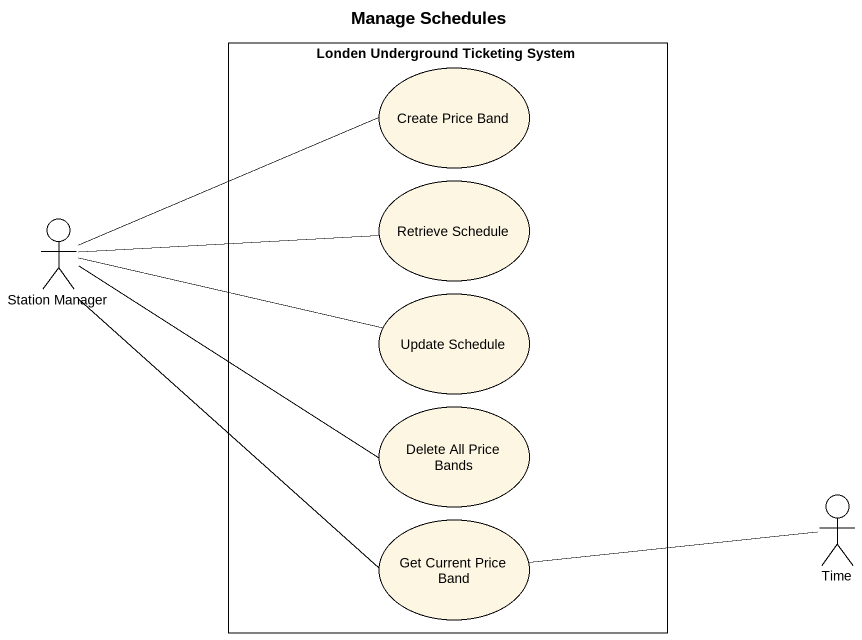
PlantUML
@startuml
title Manage Schedules
rectangle "Londen Underground Ticketing System" as Londen_Underground {
  usecase "Create Price Band" as Create_Price_Band
  usecase "Retrieve Schedule" as Retrieve_Schedule
  usecase "Update Schedule" as Update_Schedule
  usecase "Delete All Price Bands" as Delete_All_Price_Bands
  usecase "Get Current Price Band" as Get_Current_Price_Band
}
actor "Station Manager" as Station_Manager
actor Time
Station_Manager -right- Create_Price_Band
Station_Manager -right- Retrieve_Schedule
Station_Manager -right- Update_Schedule
Station_Manager -right- Delete_All_Price_Bands
Station_Manager -- Get_Current_Price_Band
Get_Current_Price_Band -right- Time
@enduml
